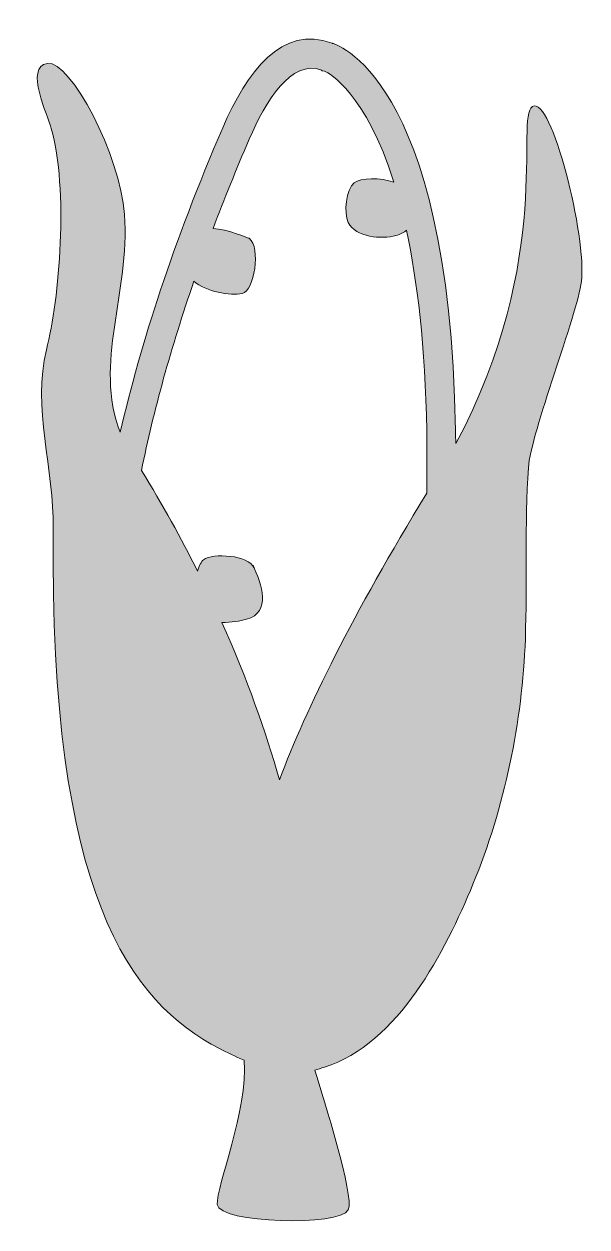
# Model space of a CAD drawing. Header units: inches. Extents: x -1 to 47, y -1 to 103.
import ezdxf

# ---------------------------------------------------------------- set-up
doc = ezdxf.new("R2010")
doc.units = ezdxf.units.IN
doc.header["$MEASUREMENT"] = 0
doc.layers.add('Layer 1', color=7, linetype='Continuous')

msp = doc.modelspace()

# ---------------------------------------------------------------- hatches: boundary and pattern name
at = {"layer": 'Layer 1', "true_color": 0xdfd800}
h = msp.add_hatch(color=52, dxfattribs=at)
h.dxf.hatch_style = 2
edge = h.paths.add_edge_path()
edge.add_spline(control_points=[(15.68, 14.8), (16.31, 14.49), (17.03, 14.12), (17.78, 13.81), (18.13, 9.54), (15.38, 2.99), (15.48, 1.39), (15.59, -0.2), (26.12, -0.53), (26.74, 0.94), (27.27, 2.21), (24.65, 10.34), (23.86, 12.95), (24.12, 13.03), (24.39, 13.12), (24.68, 13.21), (31.05, 15.2), (35.09, 23.23), (37.46, 28.94), (40.17, 35.51), (41.71, 42.93), (41.96, 50.03), (42.13, 54.86), (41.89, 59.89), (42.22, 64.74), (42.42, 67.69), (46.42, 77.92), (46.78, 80.75), (47.26, 84.53), (44.21, 96.79), (42.57, 95.78), (41.04, 94.83), (44.52, 82.8), (35.98, 66.81), (35.97, 67.18), (35.97, 67.56), (35.96, 67.95), (35.43, 98.79), (25.34, 101.23), (25.34, 101.23), (21.06, 102.88), (17.99, 98.72), (15.94, 93.96), (11.7, 84.08), (8.89, 75.41), (7.14, 67.79), (4.81, 73.71), (8, 79.75), (7.5, 86.52), (7.14, 91.6), (2.87, 99.76), (0.87, 99.5), (-1.13, 99.25), (0.92, 94.94), (1.21, 93.91), (2.69, 88.7), (1.91, 79.21), (0.79, 74.88), (-0.42, 70.08), (1.43, 64.42), (1.38, 59.54), (1.02, 27.97), (7.99, 18.81), (15.68, 14.8)], knot_values=[0, 0, 0, 0, 1, 1, 1, 2, 2, 2, 3, 3, 3, 4, 4, 4, 5, 5, 5, 6, 6, 6, 7, 7, 7, 8, 8, 8, 9, 9, 9, 10, 10, 10, 11, 11, 11, 12, 12, 12, 13, 13, 13, 14, 14, 14, 15, 15, 15, 16, 16, 16, 17, 17, 17, 18, 18, 18, 19, 19, 19, 20, 20, 20, 21, 21, 21, 21], degree=3, periodic=1)
edge = h.paths.add_edge_path()
edge.add_spline(control_points=[(13.47, 80.77), (14.5, 79.87), (16.61, 79.5), (17.61, 79.71), (18.67, 79.94), (19.23, 83.65), (18.23, 84.47), (18.27, 84.39), (16.3, 85.28), (15.12, 85.31), (16.07, 87.82), (17.1, 90.37), (18.22, 92.98), (19.62, 96.22), (21.83, 99.89), (24.45, 98.92), (24.45, 98.92), (24.48, 98.86), (24.48, 98.86), (24.48, 98.86), (24.7, 98.83), (24.7, 98.83), (25.11, 98.64), (28.25, 96.96), (30.66, 89.28), (29.55, 89.7), (27.78, 89.67), (27.24, 89.24), (26.54, 88.68), (26.34, 86.65), (26.73, 85.82), (27.35, 84.52), (29.64, 84.38), (30.82, 84.7), (31.22, 84.81), (31.52, 84.96), (31.74, 85.15), (32.67, 80.85), (33.35, 75.23), (33.48, 67.9), (33.51, 66.06), (33.51, 64.28), (33.49, 62.56), (27.11, 52.11), (23.16, 44.12), (20.82, 37.91), (19.64, 42.07), (18.04, 46.61), (15.88, 51.44), (16.66, 51.43), (17.46, 51.56), (17.98, 51.71), (20.17, 52.31), (19.27, 54.75), (18.55, 56.35), (18.58, 56.29), (18.59, 56.21), (18.61, 56.13), (18.24, 57.24), (15.06, 57.43), (14.29, 56.82), (14.09, 56.67), (13.92, 56.31), (13.78, 55.86), (12.37, 58.67), (10.77, 61.56), (8.96, 64.51), (10, 69.65), (11.5, 75.07), (13.47, 80.77)], knot_values=[0, 0, 0, 0, 1, 1, 1, 2, 2, 2, 3, 3, 3, 4, 4, 4, 5, 5, 5, 6, 6, 6, 7, 7, 7, 8, 8, 8, 9, 9, 9, 10, 10, 10, 11, 11, 11, 12, 12, 12, 13, 13, 13, 14, 14, 14, 15, 15, 15, 16, 16, 16, 17, 17, 17, 18, 18, 18, 19, 19, 19, 20, 20, 20, 21, 21, 21, 22, 22, 22, 23, 23, 23, 23], degree=3, periodic=1)

# ---------------------------------------------------------------- linework, layer by layer
at = {"layer": 'Layer 1', "lineweight": 0}
for points, knots in [([(15.68, 14.8), (16.31, 14.49), (17.03, 14.12), (17.78, 13.81), (18.13, 9.54), (15.38, 2.99), (15.48, 1.39), (15.59, -0.2), (26.12, -0.53), (26.74, 0.94), (27.27, 2.21), (24.65, 10.34), (23.86, 12.95), (24.12, 13.03), (24.39, 13.12), (24.68, 13.21), (31.05, 15.2), (35.09, 23.23), (37.46, 28.94), (40.17, 35.51), (41.71, 42.93), (41.96, 50.03), (42.13, 54.86), (41.89, 59.89), (42.22, 64.74), (42.42, 67.69), (46.42, 77.92), (46.78, 80.75), (47.26, 84.53), (44.21, 96.79), (42.57, 95.78), (41.04, 94.83), (44.52, 82.8), (35.98, 66.81), (35.97, 67.18), (35.97, 67.56), (35.96, 67.95), (35.43, 98.79), (25.34, 101.23), (25.34, 101.23), (21.06, 102.88), (17.99, 98.72), (15.94, 93.96), (11.7, 84.08), (8.89, 75.41), (7.14, 67.79), (4.81, 73.71), (8, 79.75), (7.5, 86.52), (7.14, 91.6), (2.87, 99.76), (0.87, 99.5), (-1.13, 99.25), (0.92, 94.94), (1.21, 93.91), (2.69, 88.7), (1.91, 79.21), (0.79, 74.88), (-0.42, 70.08), (1.43, 64.42), (1.38, 59.54), (1.02, 27.97), (7.99, 18.81), (15.68, 14.8)], [0, 0, 0, 0, 1, 1, 1, 2, 2, 2, 3, 3, 3, 4, 4, 4, 5, 5, 5, 6, 6, 6, 7, 7, 7, 8, 8, 8, 9, 9, 9, 10, 10, 10, 11, 11, 11, 12, 12, 12, 13, 13, 13, 14, 14, 14, 15, 15, 15, 16, 16, 16, 17, 17, 17, 18, 18, 18, 19, 19, 19, 20, 20, 20, 21, 21, 21, 21]), ([(13.47, 80.77), (14.5, 79.87), (16.61, 79.5), (17.61, 79.71), (18.67, 79.94), (19.23, 83.65), (18.23, 84.47), (18.27, 84.39), (16.3, 85.28), (15.12, 85.31), (16.07, 87.82), (17.1, 90.37), (18.22, 92.98), (19.62, 96.22), (21.83, 99.89), (24.45, 98.92), (24.45, 98.92), (24.48, 98.86), (24.48, 98.86), (24.48, 98.86), (24.7, 98.83), (24.7, 98.83), (25.11, 98.64), (28.25, 96.96), (30.66, 89.28), (29.55, 89.7), (27.78, 89.67), (27.24, 89.24), (26.54, 88.68), (26.34, 86.65), (26.73, 85.82), (27.35, 84.52), (29.64, 84.38), (30.82, 84.7), (31.22, 84.81), (31.52, 84.96), (31.74, 85.15), (32.67, 80.85), (33.35, 75.23), (33.48, 67.9), (33.51, 66.06), (33.51, 64.28), (33.49, 62.56), (27.11, 52.11), (23.16, 44.12), (20.82, 37.91), (19.64, 42.07), (18.04, 46.61), (15.88, 51.44), (16.66, 51.43), (17.46, 51.56), (17.98, 51.71), (20.17, 52.31), (19.27, 54.75), (18.55, 56.35), (18.58, 56.29), (18.59, 56.21), (18.61, 56.13), (18.24, 57.24), (15.06, 57.43), (14.29, 56.82), (14.09, 56.67), (13.92, 56.31), (13.78, 55.86), (12.37, 58.67), (10.77, 61.56), (8.96, 64.51), (10, 69.65), (11.5, 75.07), (13.47, 80.77)], [0, 0, 0, 0, 1, 1, 1, 2, 2, 2, 3, 3, 3, 4, 4, 4, 5, 5, 5, 6, 6, 6, 7, 7, 7, 8, 8, 8, 9, 9, 9, 10, 10, 10, 11, 11, 11, 12, 12, 12, 13, 13, 13, 14, 14, 14, 15, 15, 15, 16, 16, 16, 17, 17, 17, 18, 18, 18, 19, 19, 19, 20, 20, 20, 21, 21, 21, 22, 22, 22, 23, 23, 23, 23])]:
    msp.add_open_spline(points, degree=3, knots=knots, dxfattribs=at)

doc.saveas('drawing.dxf')
